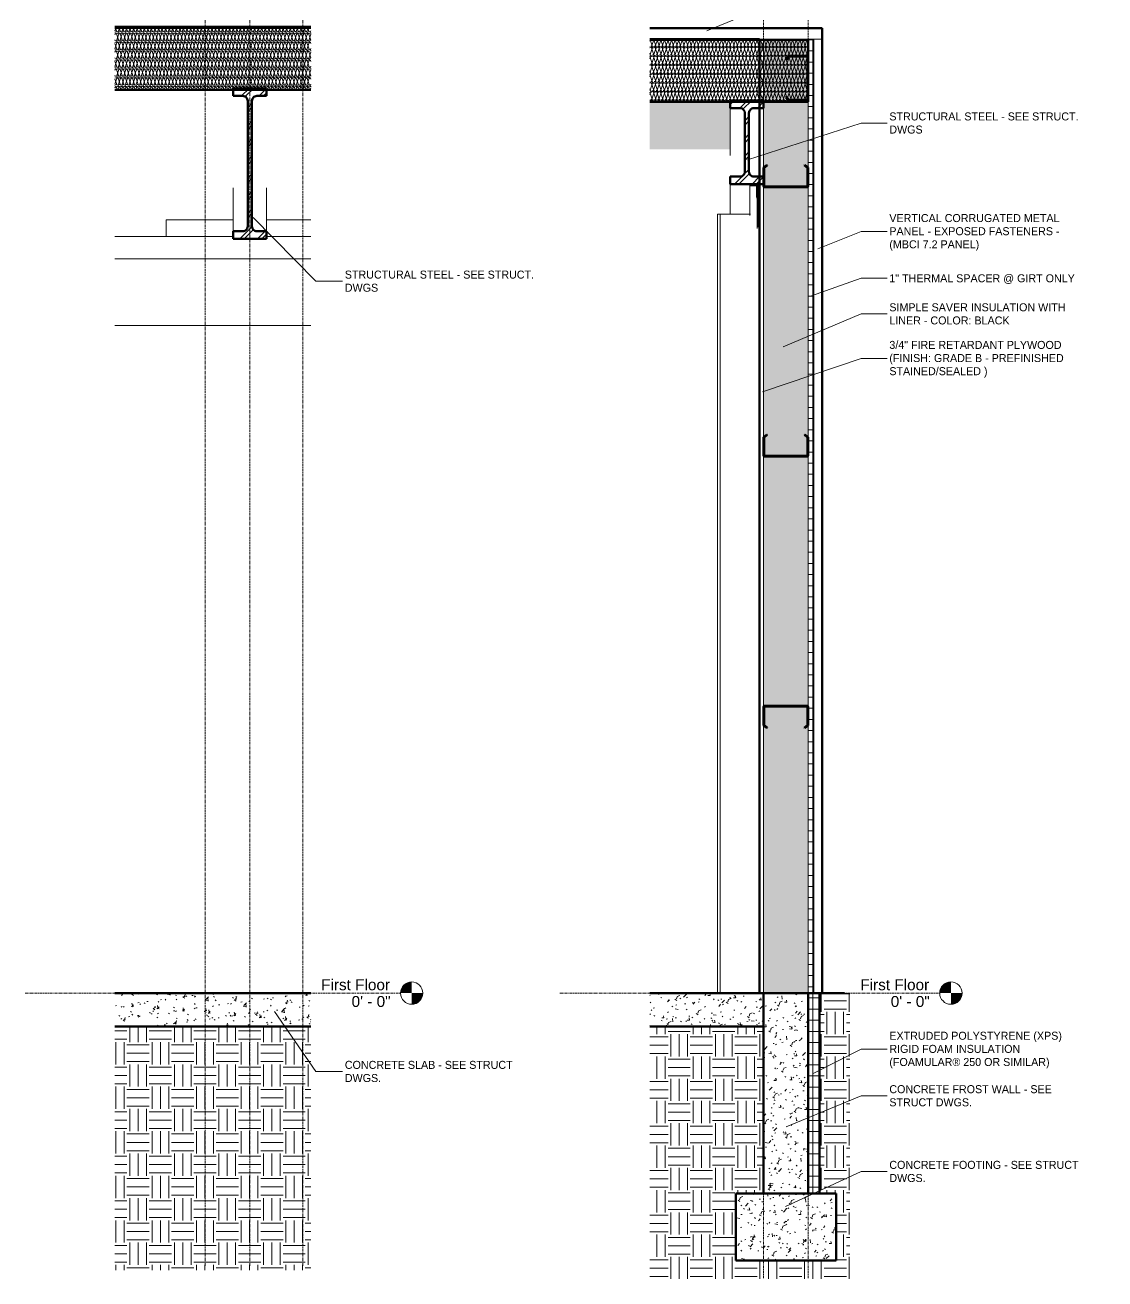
# Model space of a CAD drawing. Header units: inches. Extents: x 22745 to 23276, y -53 to 309.
# Drawn here: x 23082.2 to 23276, y -51.3 to 173.8 of the extents above; entities that cross this region are included whole.
import ezdxf

# ---------------------------------------------------------------- set-up
doc = ezdxf.new("R2010")
doc.units = ezdxf.units.IN
doc.header["$MEASUREMENT"] = 0
doc.linetypes.add('Grid Line 1_2_', pattern=[0.875, 0.5, -0.125, 0.125, -0.125])
for name, color, linetype, lineweight in [('A-ANNO-IDEN', 131, 'Continuous', 9), ('A-CLNG', 13, 'Continuous', 18), ('A-CLNG-PATT', 13, 'Continuous', 18), ('A-FLOR', 192, 'Continuous', 18), ('A-FLOR-LEVL', 51, 'Continuous', 9), ('A-FLOR-PATT', 8, 'Continuous', 70), ('A-ROOF', 132, 'Continuous', 18), ('A-ROOF-PATT', 132, 'Continuous', 18), ('A-WALL', 113, 'Continuous', 18), ('A-WALL-PATT', 111, 'Continuous', 70), ('C-TOPO', 7, 'Continuous', 9), ('L-SITE-WALL', 31, 'Continuous', 18), ('M-HVAC-DUCT', 70, 'Continuous', 9), ('M-HVAC-DUCT-ANNO', 70, 'Continuous', 9), ('S-BEAM', 12, 'Continuous', 9), ('S-COLS', 52, 'Continuous', 9), ('S-FNDN', 32, 'Continuous', 18), ('S-GRID', 1, 'Continuous', 9)]:
    doc.layers.add(name, color=color, linetype=linetype, lineweight=lineweight)
doc.styles.add('Arial', font='arial.ttf', dxfattribs={"height": 1.967066})
doc.styles.add('Century Gothic', font='GOTHIC.TTF', dxfattribs={"height": 1.437112})
pattern_1 = [(50, (-19638.414, 101.134), (4.590705, -0.401868), [0.48, -5.28]), (355, (-19638.414, 101.134), (-0.887837, 4.813698), [0.384, -4.224]), (100.451, (-19638.032, 101.1), (3.70197, 4.412723), [0.408, -4.487]), (46.184, (-19638.414, 102.414), (6.830659, -1.059043), [0.72, -7.92]), (96.636, (-19637.845, 102.325), (5.981664, 6.234015), [0.612, -6.731]), (351.184, (-19638.414, 102.414), (5.98208, 6.233824), [0.576, -6.336]), (21, (-19637.774, 102.094), (3.820292, -2.5771), [0.48, -5.28]), (326, (-19637.774, 102.094), (1.557207, 4.640587), [0.384, -4.224]), (71.451, (-19637.456, 101.879), (5.377147, 2.064703), [0.408, -4.487]), (37.5, (-19638.414, 101.134), (0.0779722, 2.1307863), [0.211, -3.962, 0.211, -4.077, -4.24]), (37.5, (-19638.414, 101.134), (0.0779722, 2.1307863), [-8.461, 0.211, -4.029]), (7.5, (-19638.414, 101.134), (1.683907, 2.5243905), [0.211, -2.234, 0.211, -3.866, -1.616]), (7.5, (-19638.414, 101.134), (1.683907, 2.5243905), [-6.522, 0.211, -1.405]), (327.5, (-19639.841, 101.134), (3.4165268, -0.1442966), [0.211, -1.389, 0.211, -4.781, -6.624]), (327.5, (-19639.841, 101.134), (3.4165268, -0.1442966), [-6.592, 0.211, -6.413]), (317.5, (-19640.481, 101.134), (3.732463, 0.640715), [0.211, -1.869, 0.211, -3.104, -4.704]), (317.5, (-19640.481, 101.134), (3.732463, 0.640715), [-5.395, 0.211, -4.493])]
pattern_2 = [(0, (-19638.414, 101.134), (0, 2), []), (90, (-19638.414, 101.134), (-2, 1e-16), [])]
pattern_3 = [(161.57, (-19638.334, 101.214), (-0.6397287956, 0.0002609723), [0, -4.554, 0.506, 0]), (18.43, (-19638.494, 101.214), (-0.6397287956, -0.0002609723), [0, -4.554, 0.506, 0]), (108.43, (-19638.334, 101.214), (0.3202005462, -1.599823931), [1.518, -3.542]), (71.57, (-19638.494, 101.214), (0.3202005462, 1.599823931), [1.518, -3.542])]
pattern_4 = [(45, (-19638.414, 101.134), (-1.583919, 1.583919), []), (45, (-19638.414, 103.534), (-1.583919, 1.583919), [])]

# ---------------------------------------------------------------- blocks, each defined once
blk = doc.blocks.new('Struct_Xcel_Sports Complex_rvt-4-Wall Section - One Story - Parapet - Exposed Structure')
at = {"layer": 'A-FLOR-PATT', "lineweight": 9}
h = blk.add_hatch(dxfattribs=at)
h.set_pattern_fill('FP_23', style=0, pattern_type=2)
h.set_pattern_definition([(50, (21572.501, 107.706), (4.590705, -0.401868), [0.48, -5.28]), (355, (21572.501, 107.706), (-0.887837, 4.813698), [0.384, -4.224]), (100.451, (21572.884, 107.673), (3.70197, 4.412723), [0.408, -4.487]), (46.184, (21572.501, 108.986), (6.83066, -1.059043), [0.72, -7.92]), (96.636, (21573.07, 108.898), (5.981664, 6.234015), [0.612, -6.731]), (351.184, (21572.501, 108.986), (5.98208, 6.233824), [0.576, -6.336]), (21, (21573.141, 108.666), (3.820292, -2.5771), [0.48, -5.28]), (326, (21573.141, 108.666), (1.557207, 4.640587), [0.384, -4.224]), (71.451, (21573.46, 108.452), (5.377147, 2.064703), [0.408, -4.487]), (37.5, (21572.501, 107.706), (0.077972, 2.1307863), [0.211, -3.962, 0.211, -4.077, -4.24]), (37.5, (21572.501, 107.706), (0.077972, 2.1307863), [-8.461, 0.211, -4.029]), (7.5, (21572.501, 107.706), (1.683907, 2.5243905), [0.211, -2.234, 0.211, -3.866, -1.616]), (7.5, (21572.501, 107.706), (1.683907, 2.5243905), [-6.522, 0.211, -1.405]), (327.5, (21571.074, 107.706), (3.416527, -0.1442966), [0.211, -1.389, 0.211, -4.781, -6.624]), (327.5, (21571.074, 107.706), (3.416527, -0.1442966), [-6.592, 0.211, -6.413]), (317.5, (21570.434, 107.706), (3.732463, 0.640715), [0.211, -1.869, 0.211, -3.104, -4.704]), (317.5, (21570.434, 107.706), (3.732463, 0.640715), [-5.395, 0.211, -4.493])])
h.paths.add_polyline_path([(22360.99, -6), (22360.99, 0), (22325.85, 0), (22325.85, -6)], flags=0)
at = {"layer": 'A-FLOR', "color": 250, "lineweight": 70}
for p, q in [((22360.99, 0), (22325.85, 0)), ((22325.85, -6), (22360.99, -6))]:
    blk.add_line(p, q, dxfattribs=at)
blk = doc.blocks.new('W-Wide Flange - 2_-3_ deep-1401636-Wall Section - One Story - Parapet - Exposed Structure')
at = {"layer": 'S-BEAM'}
h = blk.add_hatch(dxfattribs=at)
h.set_pattern_fill('FP_20', color=256, style=0, pattern_type=2)
h.set_pattern_definition([(45, (21572.501, 107.706), (-1.583919, 1.583919), []), (45, (21572.501, 110.106), (-1.583919, 1.583919), [])])
h.paths.add_polyline_path([(22347.05, 135.4), (22353.05, 135.4), (22353.05, 136.76), (22351.32, 136.76), (22351.12, 136.78), (22350.93, 136.85), (22350.76, 136.96), (22350.62, 137.1), (22350.52, 137.27), (22350.45, 137.45), (22350.43, 137.65), (22350.43, 160.17), (22350.45, 160.37), (22350.52, 160.56), (22350.62, 160.73), (22350.76, 160.87), (22350.93, 160.97), (22351.12, 161.04), (22351.32, 161.06), (22353.05, 161.06), (22353.05, 162.42), (22347.05, 162.42), (22347.05, 161.06), (22348.79, 161.06), (22348.99, 161.04), (22349.17, 160.97), (22349.34, 160.87), (22349.48, 160.73), (22349.59, 160.56), (22349.66, 160.37), (22349.68, 160.17), (22349.68, 137.65), (22349.66, 137.45), (22349.59, 137.27), (22349.48, 137.1), (22349.34, 136.96), (22349.17, 136.85), (22348.99, 136.78), (22348.79, 136.76), (22347.05, 136.76)], flags=0)
at = {"layer": 'S-BEAM', "lineweight": 50}
for p, q in [((22353.05, 162.42), (22347.05, 162.42)), ((22347.05, 162.42), (22347.05, 161.06)), ((22353.05, 161.06), (22353.05, 162.42)), ((22347.05, 161.06), (22348.79, 161.06)), ((22349.68, 160.17), (22349.68, 137.65)), ((22350.43, 137.65), (22350.43, 160.17)), ((22351.32, 161.06), (22353.05, 161.06)), ((22348.79, 136.76), (22347.05, 136.76)), ((22347.05, 136.76), (22347.05, 135.4)), ((22347.05, 135.4), (22353.05, 135.4)), ((22353.05, 136.76), (22351.32, 136.76)), ((22353.05, 135.4), (22353.05, 136.76))]:
    blk.add_line(p, q, dxfattribs=at)
at = {"layer": 'S-BEAM'}
for p, q in [((22347.05, 144.59), (22347.05, 136.76)), ((22353.05, 136.76), (22353.05, 144.59))]:
    blk.add_line(p, q, dxfattribs=at)
at = {"layer": 'S-BEAM', "lineweight": 50, "flags": 128}
for points in [[(22348.79, 161.06), (22348.99, 161.04), (22349.17, 160.97), (22349.34, 160.87), (22349.48, 160.73), (22349.59, 160.56), (22349.66, 160.37), (22349.68, 160.17)], [(22350.43, 160.17), (22350.45, 160.37), (22350.52, 160.56), (22350.62, 160.73), (22350.76, 160.87), (22350.93, 160.97), (22351.12, 161.04), (22351.32, 161.06)], [(22349.68, 137.65), (22349.66, 137.45), (22349.59, 137.27), (22349.48, 137.1), (22349.34, 136.96), (22349.17, 136.85), (22348.99, 136.78), (22348.79, 136.76)], [(22351.32, 136.76), (22351.12, 136.78), (22350.93, 136.85), (22350.76, 136.96), (22350.62, 137.1), (22350.52, 137.27), (22350.45, 137.45), (22350.43, 137.65)]]:
    blk.add_lwpolyline(points, dxfattribs=at)
blk = doc.blocks.new('Rectangular Elbow - Radius - 1 W-1459285-Wall Section - One Story - Parapet - Exposed Structure')
at = {"layer": 'M-HVAC-DUCT'}
for p, q in [((22335.05, 138.82), (22335.05, 135.82)), ((22335.05, 135.82), (22335.05, 138.82)), ((22347.03, 138.82), (22335.05, 138.82)), ((22360.97, 138.82), (22353.03, 138.82))]:
    blk.add_line(p, q, dxfattribs=at)
blk = doc.blocks.new('Struct_Xcel_Sports Complex_rvt-5-Wall Section - One Story - Metal Panel')
at = {"layer": 'A-FLOR-PATT', "lineweight": 9}
h = blk.add_hatch(dxfattribs=at)
h.set_pattern_fill('FP_28', style=0, pattern_type=2)
h.set_pattern_definition(pattern_1)
h.paths.add_polyline_path([(-20899.55, -6), (-20899.55, 0), (-20919.97, 0), (-20919.97, -6)], flags=0)
at = {"layer": 'A-WALL-PATT', "lineweight": 9}
h = blk.add_hatch(dxfattribs=at)
h.set_pattern_fill('FP_28', style=0, pattern_type=2)
h.set_pattern_definition(pattern_1)
h.paths.add_polyline_path([(-20899.55, -36), (-20891.55, -36), (-20891.55, 0), (-20899.55, 0)], flags=0)
at = {"layer": 'S-FNDN', "lineweight": 9}
h = blk.add_hatch(dxfattribs=at)
h.set_pattern_fill('FP_28', color=256, style=0, pattern_type=2)
h.set_pattern_definition(pattern_1)
h.paths.add_polyline_path([(-20904.55, -48), (-20886.55, -48), (-20886.55, -36), (-20904.55, -36)], flags=0)
at = {"layer": 'A-FLOR', "color": 250, "lineweight": 70}
for p, q in [((-20899.55, 0), (-20919.97, 0)), ((-20899.55, -6), (-20899.55, 0)), ((-20919.97, -6), (-20899.55, -6))]:
    blk.add_line(p, q, dxfattribs=at)
at = {"layer": 'L-SITE-WALL', "color": 250, "lineweight": 70}
for p, q in [((-20899.55, 0), (-20899.55, -36)), ((-20891.55, 0), (-20899.55, 0)), ((-20891.55, -36), (-20891.55, 0)), ((-20899.55, -36), (-20891.55, -36))]:
    blk.add_line(p, q, dxfattribs=at)
at = {"layer": 'S-FNDN', "color": 250, "lineweight": 70}
for p, q in [((-20886.55, -36), (-20904.55, -36)), ((-20904.55, -36), (-20904.55, -48)), ((-20886.55, -48), (-20886.55, -36)), ((-20904.55, -48), (-20886.55, -48))]:
    blk.add_line(p, q, dxfattribs=at)
blk = doc.blocks.new('W-Wide Flange - 1_-5_-1401438-Wall Section - One Story - Metal Panel')
at = {"layer": 'S-BEAM'}
h = blk.add_hatch(dxfattribs=at)
h.set_pattern_fill('FP_27', color=256, style=0, pattern_type=2)
h.set_pattern_definition(pattern_4)
h.paths.add_polyline_path([(-20900.9, 145.22), (-20899.55, 145.22), (-20899.55, 146.58), (-20901.29, 146.58), (-20901.49, 146.6), (-20901.67, 146.67), (-20901.84, 146.77), (-20901.98, 146.91), (-20902.09, 147.08), (-20902.16, 147.27), (-20902.18, 147.47), (-20902.18, 157.98), (-20902.16, 158.18), (-20902.09, 158.36), (-20901.98, 158.53), (-20901.84, 158.67), (-20901.67, 158.78), (-20901.49, 158.85), (-20901.29, 158.87), (-20899.55, 158.87), (-20899.55, 160.23), (-20905.55, 160.23), (-20905.55, 158.87), (-20903.82, 158.87), (-20903.62, 158.85), (-20903.43, 158.78), (-20903.26, 158.67), (-20903.12, 158.53), (-20903.02, 158.36), (-20902.95, 158.18), (-20902.93, 157.98), (-20902.93, 147.47), (-20902.95, 147.27), (-20903.02, 147.08), (-20903.12, 146.91), (-20903.26, 146.77), (-20903.43, 146.67), (-20903.62, 146.6), (-20903.82, 146.58), (-20905.55, 146.58), (-20905.55, 145.22), (-20902.02, 145.22)], flags=0)
at = {"layer": 'S-BEAM', "lineweight": 50}
for p, q in [((-20899.55, 160.23), (-20905.55, 160.23)), ((-20905.55, 160.23), (-20905.55, 159.97)), ((-20905.55, 159.97), (-20905.55, 158.87)), ((-20899.55, 159.97), (-20899.55, 160.23)), ((-20899.55, 158.87), (-20899.55, 159.97)), ((-20905.55, 158.87), (-20903.82, 158.87)), ((-20902.93, 157.98), (-20902.93, 147.47)), ((-20902.18, 147.47), (-20902.18, 157.98)), ((-20901.29, 158.87), (-20899.55, 158.87)), ((-20903.82, 146.58), (-20905.55, 146.58)), ((-20905.55, 146.58), (-20905.55, 145.22)), ((-20899.55, 146.58), (-20901.29, 146.58)), ((-20899.55, 145.22), (-20899.55, 146.58)), ((-20905.55, 145.22), (-20899.55, 145.22))]:
    blk.add_line(p, q, dxfattribs=at)
at = {"layer": 'S-BEAM'}
for p, q in [((-20905.55, 150.36), (-20905.55, 158.87)), ((-20905.55, 139.83), (-20905.55, 145.22))]:
    blk.add_line(p, q, dxfattribs=at)
at = {"layer": 'S-BEAM', "lineweight": 50, "flags": 128}
for points in [[(-20903.82, 158.87), (-20903.62, 158.85), (-20903.43, 158.78), (-20903.26, 158.67), (-20903.12, 158.53), (-20903.02, 158.36), (-20902.95, 158.18), (-20902.93, 157.98)], [(-20902.18, 157.98), (-20902.16, 158.18), (-20902.09, 158.36), (-20901.98, 158.53), (-20901.84, 158.67), (-20901.67, 158.78), (-20901.49, 158.85), (-20901.29, 158.87)], [(-20902.93, 147.47), (-20902.95, 147.27), (-20903.02, 147.08), (-20903.12, 146.91), (-20903.26, 146.77), (-20903.43, 146.67), (-20903.62, 146.6), (-20903.82, 146.58)], [(-20901.29, 146.58), (-20901.49, 146.6), (-20901.67, 146.67), (-20901.84, 146.77), (-20901.98, 146.91), (-20902.09, 147.08), (-20902.16, 147.27), (-20902.18, 147.47)]]:
    blk.add_lwpolyline(points, dxfattribs=at)
blk = doc.blocks.new('Girt_C - 8_D-1405501-Wall Section - One Story - Metal Panel')
at = {"layer": 'S-BEAM'}
h = blk.add_hatch(dxfattribs=at)
h.set_pattern_fill('FP_27', color=256, style=0, pattern_type=2)
h.set_pattern_definition(pattern_4)
h.paths.add_polyline_path([(-20892.13, 47.57), (-20891.55, 48.05), (-20891.55, 51.37), (-20891.61, 51.5), (-20891.74, 51.55), (-20899.37, 51.55), (-20899.5, 51.5), (-20899.55, 51.37), (-20899.55, 48.05), (-20898.98, 47.57), (-20898.91, 47.66), (-20899.44, 48.11), (-20899.44, 51.37), (-20899.42, 51.42), (-20899.37, 51.45), (-20891.74, 51.45), (-20891.69, 51.42), (-20891.66, 51.37), (-20891.66, 48.11), (-20892.2, 47.66)], flags=0)
at = {"layer": 'S-BEAM', "lineweight": 50}
for p, q in [((-20899.55, 51.37), (-20899.55, 48.05)), ((-20899.44, 48.11), (-20899.44, 51.37)), ((-20891.74, 51.55), (-20899.37, 51.55)), ((-20899.37, 51.45), (-20891.74, 51.45)), ((-20891.66, 51.37), (-20891.66, 48.11)), ((-20891.55, 48.05), (-20891.55, 51.37)), ((-20899.55, 48.05), (-20898.98, 47.57)), ((-20898.91, 47.66), (-20899.44, 48.11)), ((-20898.98, 47.57), (-20898.91, 47.66)), ((-20891.66, 48.11), (-20892.2, 47.66)), ((-20892.2, 47.66), (-20892.13, 47.57)), ((-20892.13, 47.57), (-20891.55, 48.05))]:
    blk.add_line(p, q, dxfattribs=at)
for centre, radius, start, end in [((-20899.37, 51.37), 0.188, 90, 180), ((-20899.37, 51.37), 0.0782, 90, 177.8773), ((-20891.74, 51.37), 0.187, 360, 90), ((-20891.74, 51.37), 0.0782, 3.0424, 90)]:
    blk.add_arc(centre, radius, start, end, dxfattribs=at)
blk = doc.blocks.new('Girt_C - 8_D-1405502-Wall Section - One Story - Metal Panel')
at = {"layer": 'S-BEAM'}
h = blk.add_hatch(dxfattribs=at)
h.set_pattern_fill('FP_27', color=256, style=0, pattern_type=2)
h.set_pattern_definition(pattern_4)
h.paths.add_polyline_path([(-20891.74, 96.32), (-20891.61, 96.38), (-20891.55, 96.51), (-20891.55, 99.82), (-20892.13, 100.3), (-20892.2, 100.22), (-20891.66, 99.77), (-20891.66, 96.5), (-20891.69, 96.45), (-20891.74, 96.43), (-20899.37, 96.43), (-20899.42, 96.45), (-20899.44, 96.5), (-20899.44, 99.77), (-20898.91, 100.22), (-20898.98, 100.3), (-20899.55, 99.82), (-20899.55, 96.51), (-20899.5, 96.38), (-20899.37, 96.32)], flags=0)
at = {"layer": 'S-BEAM', "lineweight": 50}
for p, q in [((-20898.98, 100.3), (-20899.55, 99.82)), ((-20899.55, 99.82), (-20899.55, 96.51)), ((-20899.44, 99.77), (-20898.91, 100.22)), ((-20899.44, 96.5), (-20899.44, 99.77)), ((-20898.91, 100.22), (-20898.98, 100.3)), ((-20892.13, 100.3), (-20892.2, 100.22)), ((-20892.2, 100.22), (-20891.66, 99.77)), ((-20891.55, 99.82), (-20892.13, 100.3)), ((-20891.66, 99.77), (-20891.66, 96.5)), ((-20891.55, 96.51), (-20891.55, 99.82)), ((-20891.74, 96.43), (-20899.37, 96.43)), ((-20899.37, 96.32), (-20891.74, 96.32))]:
    blk.add_line(p, q, dxfattribs=at)
for centre, radius, start, end in [((-20899.37, 96.51), 0.187, 180, 270), ((-20899.37, 96.51), 0.0782, 183.0424, 270), ((-20891.74, 96.51), 0.188, 270, 0), ((-20891.74, 96.51), 0.0782, 270, 357.8773)]:
    blk.add_arc(centre, radius, start, end, dxfattribs=at)
blk = doc.blocks.new('Girt_C - 8_D-1405514-Wall Section - One Story - Metal Panel')
at = {"layer": 'S-BEAM'}
h = blk.add_hatch(dxfattribs=at)
h.set_pattern_fill('FP_27', color=256, style=0, pattern_type=2)
h.set_pattern_definition(pattern_4)
h.paths.add_polyline_path([(-20895.05, 160.23), (-20891.74, 160.23), (-20891.67, 160.24), (-20891.61, 160.28), (-20891.57, 160.34), (-20891.55, 160.42), (-20891.55, 168.05), (-20891.57, 168.12), (-20891.61, 168.18), (-20891.67, 168.22), (-20891.74, 168.24), (-20895.05, 168.24), (-20895.53, 167.66), (-20895.45, 167.59), (-20895, 168.13), (-20891.74, 168.13), (-20891.7, 168.11), (-20891.67, 168.09), (-20891.66, 168.05), (-20891.66, 160.42), (-20891.67, 160.38), (-20891.7, 160.35), (-20891.74, 160.34), (-20895, 160.34), (-20895.45, 160.88), (-20895.54, 160.8)], flags=0)
at = {"layer": 'S-BEAM', "lineweight": 50}
for p, q in [((-20895.05, 168.24), (-20895.53, 167.66)), ((-20895.53, 167.66), (-20895.45, 167.59)), ((-20895.45, 167.59), (-20895, 168.13)), ((-20891.74, 168.24), (-20895.05, 168.24)), ((-20895, 168.13), (-20891.74, 168.13)), ((-20891.66, 168.05), (-20891.66, 160.42)), ((-20891.55, 160.42), (-20891.55, 168.05)), ((-20895.45, 160.88), (-20895.54, 160.8)), ((-20895.54, 160.8), (-20895.05, 160.23)), ((-20895, 160.34), (-20895.45, 160.88)), ((-20895.05, 160.23), (-20891.74, 160.23)), ((-20891.74, 160.34), (-20895, 160.34)), ((-20891.74, 160.23), (-20891.67, 160.24)), ((-20891.67, 160.24), (-20891.61, 160.28))]:
    blk.add_line(p, q, dxfattribs=at)
at = {"layer": 'S-BEAM'}
blk.add_line((-20891.55, 159.98), (-20891.55, 160.42), dxfattribs=at)
at = {"layer": 'S-BEAM', "lineweight": 50, "flags": 128}
for points in [[(-20891.55, 168.05), (-20891.57, 168.12), (-20891.61, 168.18), (-20891.67, 168.22), (-20891.74, 168.24)], [(-20891.74, 168.13), (-20891.7, 168.11), (-20891.67, 168.09), (-20891.66, 168.05)], [(-20891.66, 160.42), (-20891.67, 160.38), (-20891.7, 160.35), (-20891.74, 160.34)], [(-20891.61, 160.28), (-20891.57, 160.34), (-20891.55, 160.42)]]:
    blk.add_lwpolyline(points, dxfattribs=at)
blk = doc.blocks.new('Girt_C - 8_D-1405515-Wall Section - One Story - Metal Panel')
at = {"layer": 'S-BEAM'}
h = blk.add_hatch(dxfattribs=at)
h.set_pattern_fill('FP_27', color=256, style=0, pattern_type=2)
h.set_pattern_definition(pattern_4)
h.paths.add_polyline_path([(-20891.74, 144.69), (-20891.61, 144.74), (-20891.55, 144.88), (-20891.55, 148.19), (-20892.13, 148.67), (-20892.2, 148.59), (-20891.66, 148.14), (-20891.66, 144.87), (-20891.69, 144.82), (-20891.74, 144.8), (-20899.37, 144.8), (-20899.42, 144.82), (-20899.44, 144.87), (-20899.44, 148.14), (-20898.91, 148.59), (-20898.98, 148.67), (-20899.55, 148.19), (-20899.55, 144.88), (-20899.5, 144.74), (-20899.37, 144.69), (-20893.04, 144.69)], flags=0)
at = {"layer": 'S-BEAM', "lineweight": 50}
for p, q in [((-20898.98, 148.67), (-20899.55, 148.19)), ((-20899.44, 148.14), (-20898.91, 148.59)), ((-20898.91, 148.59), (-20898.98, 148.67)), ((-20892.13, 148.67), (-20892.2, 148.59)), ((-20892.2, 148.59), (-20891.66, 148.14)), ((-20891.55, 148.19), (-20892.13, 148.67)), ((-20899.55, 148.19), (-20899.55, 144.88)), ((-20899.44, 144.87), (-20899.44, 148.14)), ((-20891.66, 148.14), (-20891.66, 144.87)), ((-20891.55, 144.88), (-20891.55, 148.19)), ((-20891.74, 144.8), (-20899.37, 144.8)), ((-20899.37, 144.69), (-20891.74, 144.69))]:
    blk.add_line(p, q, dxfattribs=at)
for centre, radius, start, end in [((-20899.37, 144.88), 0.188, 180, 270), ((-20899.37, 144.88), 0.0782, 183.0424, 270), ((-20891.74, 144.88), 0.188, 270, 0), ((-20891.74, 144.88), 0.0782, 270, 357.8773)]:
    blk.add_arc(centre, radius, start, end, dxfattribs=at)
blk = doc.blocks.new('L-Angle - L2-1_2X1-1_2X3_16-1401440-Wall Section - One Story - Metal Panel')
at = {"layer": 'S-BEAM'}
h = blk.add_hatch(dxfattribs=at)
h.set_pattern_fill('FP_27', color=256, style=0, pattern_type=2)
h.set_pattern_definition(pattern_4)
h.paths.add_polyline_path([(-20900.52, 142.71), (-20900.52, 145.22), (-20902.02, 145.22), (-20902.01, 145.17), (-20902, 145.13), (-20901.98, 145.1), (-20901.95, 145.07), (-20901.91, 145.05), (-20901.87, 145.03), (-20901.83, 145.03), (-20900.85, 145.02), (-20900.81, 145.01), (-20900.77, 144.99), (-20900.75, 144.96), (-20900.72, 144.92), (-20900.71, 144.88), (-20900.7, 144.84), (-20900.7, 142.86), (-20900.69, 142.82), (-20900.66, 142.78), (-20900.63, 142.75), (-20900.6, 142.73), (-20900.56, 142.72)], flags=0)
for p, q in [((-20902.02, 145.22), (-20902.02, 139.57)), ((-20902.02, 139.83), (-20902.02, 145.22)), ((-20900.7, 142.9), (-20900.7, 137.25)), ((-20900.52, 137.5), (-20900.52, 142.71))]:
    blk.add_line(p, q, dxfattribs=at)
at = {"layer": 'S-BEAM', "lineweight": 50}
for p, q in [((-20900.52, 145.22), (-20902.02, 145.22)), ((-20902.02, 145.22), (-20902.01, 145.17)), ((-20902.01, 145.17), (-20902, 145.13)), ((-20902, 145.13), (-20901.98, 145.1)), ((-20901.98, 145.1), (-20901.95, 145.07)), ((-20901.95, 145.07), (-20901.91, 145.05)), ((-20901.91, 145.05), (-20901.87, 145.03)), ((-20901.87, 145.03), (-20901.83, 145.03)), ((-20901.83, 145.03), (-20900.89, 145.03)), ((-20900.7, 144.84), (-20900.7, 142.9)), ((-20900.52, 142.71), (-20900.52, 145.22)), ((-20900.69, 142.82), (-20900.66, 142.78))]:
    blk.add_line(p, q, dxfattribs=at)
at = {"layer": 'S-BEAM', "lineweight": 50, "flags": 128}
for points in [[(-20900.89, 145.03), (-20900.85, 145.02), (-20900.81, 145.01), (-20900.77, 144.99), (-20900.75, 144.96), (-20900.72, 144.92), (-20900.71, 144.88), (-20900.7, 144.84)], [(-20900.7, 142.9), (-20900.7, 142.86), (-20900.69, 142.82)], [(-20900.66, 142.78), (-20900.63, 142.75), (-20900.6, 142.73)], [(-20900.6, 142.73), (-20900.56, 142.72), (-20900.52, 142.71)]]:
    blk.add_lwpolyline(points, dxfattribs=at)
blk = doc.blocks.new('Level - Level Head - Circle-15001-Wall Section - One Story - Parapet - Exposed Structure')
at = {"layer": 'A-FLOR-LEVL'}
h = blk.add_hatch(color=256, dxfattribs=at)
edge = h.paths.add_edge_path(flags=0)
edge.add_line((22379.1, 0), (22377.1, 0))
edge.add_arc((22379.1, 0), 2, 90, 180, ccw=False)
edge.add_line((22379.1, 2), (22379.1, 0))
h = blk.add_hatch(color=256, dxfattribs=at)
edge = h.paths.add_edge_path(flags=0)
edge.add_line((22379.1, -2), (22379.1, 0))
edge.add_line((22379.1, 0), (22381.1, 0))
edge.add_arc((22379.1, 0), 2, 270, 360, ccw=False)
blk.add_circle((22379.1, 0), 2, dxfattribs=at)
blk = doc.blocks.new('Level - Level Head - Circle-15001-Wall Section - One Story - Metal Panel')
at = {"layer": 'A-FLOR-LEVL'}
h = blk.add_hatch(color=256, dxfattribs=at)
edge = h.paths.add_edge_path(flags=0)
edge.add_line((-20865.95, 0), (-20867.95, 0))
edge.add_arc((-20865.95, 0), 2, 90, 180, ccw=False)
edge.add_line((-20865.95, 2), (-20865.95, 0))
h = blk.add_hatch(color=256, dxfattribs=at)
edge = h.paths.add_edge_path(flags=0)
edge.add_line((-20865.95, -2), (-20865.95, 0))
edge.add_line((-20865.95, 0), (-20863.95, 0))
edge.add_arc((-20865.95, 0), 2, 270, 360, ccw=False)
blk.add_circle((-20865.95, 0), 2, dxfattribs=at)

msp = doc.modelspace()

# ---------------------------------------------------------------- hatches: boundary and pattern name
at = {"layer": 'A-CLNG-PATT', "lineweight": 5}
for points in [[(23120.31206, 173.30317), (23133.49006, 173.30317), (23133.49006, 173.43338), (23098.34872, 173.43338), (23098.34872, 173.30317), (23115.91939, 173.30317)], [(23203.29942, 151.46635), (23208.74322, 151.46635), (23208.74322, 159.9735), (23194.32342, 159.9735), (23194.32342, 151.46635)]]:
    msp.add_hatch(color=256, dxfattribs=at).paths.add_polyline_path(points, flags=0)
at = {"layer": 'A-CLNG-PATT', "lineweight": 9}
h = msp.add_hatch(dxfattribs=at)
h.set_pattern_fill('FP_22', color=256, style=0, pattern_type=2)
h.set_pattern_definition([(161.57, (21572.581, 107.786), (-0.639728796, 0.000260972), [0, -4.554, 0.506, 0]), (18.43, (21572.421, 107.786), (-0.639728796, -0.000260972), [0, -4.554, 0.506, 0]), (108.43, (21572.581, 107.786), (0.320200546, -1.59982393), [1.518, -3.542]), (71.57, (21572.421, 107.786), (0.320200546, 1.59982393), [1.518, -3.542])])
h.paths.add_polyline_path([(23115.91939, 162.16852), (23133.49006, 162.16852), (23133.49006, 173.30317), (23098.34872, 173.30317), (23098.34872, 162.16852)], flags=0)
h = msp.add_hatch(dxfattribs=at)
h.set_pattern_fill('FP_26', color=256, style=0, pattern_type=2)
h.set_pattern_definition(pattern_3)
h.paths.add_polyline_path([(23194.32342, 159.97351), (23222.74322, 159.97351), (23222.74322, 171.10816), (23194.32342, 171.10816)], flags=0)
at = {"layer": 'A-ROOF-PATT', "lineweight": 9}
h = msp.add_hatch(dxfattribs=at)
h.set_pattern_fill('FP_12', color=256, style=0, pattern_type=2)
h.set_pattern_definition([(90, (-174.388, -762.154), (-16.082, 1e-15), [])])
h.paths.add_polyline_path([(23225.24322, 162.7312), (23225.2433, 162.7312), (23225.24322, 162.73125)], flags=0)
h.paths.add_polyline_path([(23203.29942, 171.10816), (23213.99322, 171.10816), (23213.99322, 171.23837), (23194.32342, 171.23837), (23194.32342, 171.10816), (23202.60718, 171.10816)], flags=0)
at = {"layer": 'A-WALL-PATT', "lineweight": 9}
h = msp.add_hatch(dxfattribs=at)
h.set_pattern_fill('FP_26', color=256, style=0, pattern_type=2)
h.set_pattern_definition(pattern_3)
h.paths.add_polyline_path([(23222.74322, 0), (23222.74322, 171.23837), (23214.74322, 171.23837), (23214.74322, 0)], flags=0)
h = msp.add_hatch(dxfattribs=at)
h.set_pattern_fill('FP_25', color=256, style=0, pattern_type=2)
h.set_pattern_definition(pattern_2)
h.paths.add_polyline_path([(23223.74322, 0), (23223.74322, 171.23837), (23222.74322, 171.23837), (23222.74322, 0)], flags=0)
h = msp.add_hatch(dxfattribs=at)
h.set_pattern_fill('FP_25', color=256, style=0, pattern_type=2)
h.set_pattern_definition(pattern_2)
h.paths.add_polyline_path([(23222.74322, -36), (23224.74322, -36), (23224.74322, 0), (23222.74322, 0)], flags=0)
at = {"layer": 'C-TOPO'}
h = msp.add_hatch(dxfattribs=at)
h.set_pattern_fill('FP_24', color=256, style=0, pattern_type=2)
h.set_pattern_definition([(0, (-19638.414, 101.134), (4, 4), [4, -4]), (0, (-19638.414, 102.634), (4, 4), [4, -4]), (0, (-19638.414, 104.134), (4, 4), [4, -4]), (90, (-19637.914, 104.634), (-4, 4), [4, -4]), (90, (-19636.414, 104.634), (-4, 4), [4, -4]), (90, (-19634.914, 104.634), (-4, 4), [4, -4])])
h.paths.add_polyline_path([(23194.32342, -51.30752), (23230.22742, -51.30752), (23230.22742, 0), (23224.74322, 0), (23224.74322, -36), (23227.74322, -36), (23227.74322, -48), (23209.74322, -48), (23209.74322, -36), (23214.74322, -36), (23214.74322, -6), (23194.32342, -6), (23194.32342, -49.80569)], flags=0)
h = msp.add_hatch(dxfattribs=at)
h.set_pattern_fill('FP_21', color=256, style=0, pattern_type=2)
h.set_pattern_definition([(0, (21572.501, 107.706), (4, 4), [4, -4]), (0, (21572.501, 109.206), (4, 4), [4, -4]), (0, (21572.501, 110.706), (4, 4), [4, -4]), (90, (21573.001, 111.206), (-4, 4), [4, -4]), (90, (21574.501, 111.206), (-4, 4), [4, -4]), (90, (21576.001, 111.206), (-4, 4), [4, -4])])
h.paths.add_polyline_path([(23098.34872, -49.73818), (23133.49006, -49.73818), (23133.49006, -6), (23098.34872, -6)], flags=0)

# ---------------------------------------------------------------- linework, layer by layer
at = {"layer": 'A-ANNO-IDEN', "color": 153}
for p, q in [((23204.57057, 172.74639), (23232.23455, 184.16392)), ((23211.84821, 149.56093), (23232.23455, 156.18596)), ((23232.23455, 156.18596), (23237.30107, 156.18596)), ((23123.17696, 139.24136), (23134.39105, 127.78994)), ((23224.47716, 133.61947), (23232.23455, 136.72495)), ((23232.23455, 136.72495), (23237.30107, 136.72495)), ((23223.13145, 125.13116), (23232.23455, 128.34015)), ((23232.23455, 128.34015), (23237.30107, 128.34015)), ((23134.39105, 127.78994), (23139.59624, 127.78994)), ((23218.2662, 116.02175), (23232.23455, 121.92216)), ((23232.23455, 121.92216), (23237.30107, 121.92216)), ((23214.53962, 107.9475), (23232.23455, 113.95143)), ((23232.23455, 113.95143), (23237.30107, 113.95143)), ((23126.99834, -3.30219), (23134.39105, -14.07693)), ((23223.61108, -14.40907), (23232.23455, -10.06158)), ((23232.23455, -10.06158), (23237.30107, -10.06158)), ((23134.39105, -14.07693), (23139.59624, -14.07693)), ((23218.79907, -23.99452), (23232.23455, -18.43928)), ((23232.23455, -18.43928), (23237.30107, -18.43928)), ((23218.68109, -38.32434), (23232.23455, -32.02694)), ((23232.23455, -32.02694), (23237.30107, -32.02694))]:
    msp.add_line(p, q, dxfattribs=at)
at = {"layer": 'A-CLNG', "lineweight": 70}
for p, q in [((23133.49006, 173.30317), (23098.34872, 173.30317)), ((23222.74322, 171.10816), (23194.32342, 171.10816)), ((23222.74322, 159.97351), (23222.74322, 171.10816)), ((23098.34872, 162.16852), (23133.49006, 162.16852)), ((23194.32342, 159.97351), (23222.74322, 159.97351))]:
    msp.add_line(p, q, dxfattribs=at)
at = {"layer": 'A-ROOF', "lineweight": 70}
for p, q in [((23098.34872, 173.43338), (23133.49006, 173.43338)), ((23225.24322, 173.2401), (23194.32342, 173.2401)), ((23194.32342, 171.23837), (23213.99322, 171.23837)), ((23225.24322, 171.23837), (23225.24322, 173.2401))]:
    msp.add_line(p, q, dxfattribs=at)
at = {"layer": 'A-WALL', "lineweight": 70}
for p, q in [((23213.99322, 171.23837), (23213.99322, 159.9735)), ((23225.24322, 0), (23225.24322, 171.23837)), ((23213.99322, 159.97349), (23213.99322, 0)), ((23213.99322, 0), (23225.24322, 0))]:
    msp.add_line(p, q, dxfattribs=at)
at = {"layer": 'A-WALL'}
for p, q in [((23225.24322, 171.23837), (23213.99322, 171.23837)), ((23214.74322, 159.9735), (23214.74322, 171.23837)), ((23222.74322, 159.9735), (23222.74322, 171.23837)), ((23223.74322, 0), (23223.74322, 171.23837)), ((23214.74322, 0), (23214.74322, 159.97349)), ((23222.74322, 0), (23222.74322, 159.97349))]:
    msp.add_line(p, q, dxfattribs=at)
at = {"layer": 'C-TOPO', "lineweight": 90}
msp.add_line((23225.24322, 0), (23230.22742, 0), dxfattribs=at)
at = {"layer": 'C-TOPO'}
msp.add_line((23230.22742, 0), (23225.24322, 0), dxfattribs=at)
at = {"layer": 'L-SITE-WALL', "lineweight": 70}
for p, q in [((23222.74322, 0), (23222.74322, -36)), ((23224.74322, 0), (23222.74322, 0)), ((23224.74322, -36), (23224.74322, 0)), ((23222.74322, -36), (23224.74322, -36))]:
    msp.add_line(p, q, dxfattribs=at)
at = {"layer": 'M-HVAC-DUCT'}
for p, q in [((23098.34872, 135.82032), (23119.5526, 135.82032)), ((23125.5526, 135.82032), (23133.49006, 135.82032)), ((23133.49006, 131.82032), (23098.34872, 131.82032)), ((23098.34872, 119.82032), (23133.49006, 119.82032))]:
    msp.add_line(p, q, dxfattribs=at)
at = {"layer": 'M-HVAC-DUCT-ANNO'}
msp.add_line((23107.5526, 138.82032), (23107.5526, 135.82032), dxfattribs=at)
at = {"layer": 'S-COLS'}
for p, q in [((23206.49322, 139.829), (23206.49322, 0)), ((23206.92681, 139.829), (23206.49322, 139.829)), ((23206.92681, 139.829), (23206.92681, 0)), ((23207.61822, 139.829), (23206.92681, 139.829)), ((23212.39498, 139.829), (23207.61822, 139.829)), ((23213.99956, 139.829), (23213.78515, 139.829))]:
    msp.add_line(p, q, dxfattribs=at)
at = {"layer": 'S-GRID', "linetype": 'Grid Line 1_2_'}
for p, q in [((23114.5526, -48.95113), (23114.5526, 301.37399)), ((23122.5526, -48.95113), (23122.5526, 301.37399)), ((23214.74322, -51.18944), (23214.74322, 219.06819)), ((23222.74322, -51.18944), (23222.74322, 219.06819))]:
    msp.add_line(p, q, dxfattribs=at)

# ---------------------------------------------------------------- block references
at = {"color": 50, "lineweight": 5}
msp.add_blockref('Struct_Xcel_Sports Complex_rvt-5-Wall Section - One Story - Metal Panel', (44114.29603, 0), dxfattribs=at)
at = {"layer": 'A-FLOR-LEVL'}
for name, p in [('Level - Level Head - Circle-15001-Wall Section - One Story - Parapet - Exposed Structure', (772.49979, 0)), ('Level - Level Head - Circle-15001-Wall Section - One Story - Metal Panel', (44114.29603, 0))]:
    msp.add_blockref(name, p, dxfattribs=at)
at = {"layer": 'M-HVAC-DUCT'}
msp.add_blockref('Rectangular Elbow - Radius - 1 W-1459285-Wall Section - One Story - Parapet - Exposed Structure', (772.49979, 0), dxfattribs=at)
at = {"layer": 'S-BEAM'}
for name, p in [('Girt_C - 8_D-1405514-Wall Section - One Story - Metal Panel', (44114.29603, 0)), ('W-Wide Flange - 2_-3_ deep-1401636-Wall Section - One Story - Parapet - Exposed Structure', (772.49979, 0)), ('W-Wide Flange - 1_-5_-1401438-Wall Section - One Story - Metal Panel', (44114.29603, 0)), ('Girt_C - 8_D-1405515-Wall Section - One Story - Metal Panel', (44114.29603, 0)), ('L-Angle - L2-1_2X1-1_2X3_16-1401440-Wall Section - One Story - Metal Panel', (44114.29603, 0)), ('Girt_C - 8_D-1405502-Wall Section - One Story - Metal Panel', (44114.29603, 0)), ('Girt_C - 8_D-1405501-Wall Section - One Story - Metal Panel', (44114.29603, 0))]:
    msp.add_blockref(name, p, dxfattribs=at)

# ---------------------------------------------------------------- texts
at = {"layer": 'A-FLOR-LEVL', "insert": (23147.70876, 2.48644), "char_height": 1.9670659, "width": 14.688, "attachment_point": 3, "line_spacing_factor": 0.938532, "style": 'Arial', "bg_fill": 3, "box_fill_scale": 1.25, "bg_fill_color": 0, "bg_fill_transparency": 0}
msp.add_mtext('First Floor', dxfattribs=at)

# ---------------------------------------------------------------- next in the draw order: linework, layer by layer
at = {"layer": 'S-GRID', "linetype": 'Grid Line 1_2_'}
msp.add_line((23132.0526, -48.95113), (23132.0526, 301.37399), dxfattribs=at)
msp.add_line((23132.0526, -48.95113), (23132.0526, 301.37399), dxfattribs=at)

# ---------------------------------------------------------------- next in the draw order: block references
at = {"color": 50, "lineweight": 5}
msp.add_blockref('Struct_Xcel_Sports Complex_rvt-4-Wall Section - One Story - Parapet - Exposed Structure', (772.49979, 0), dxfattribs=at)

# ---------------------------------------------------------------- next in the draw order: texts
at = {"layer": 'A-ANNO-IDEN', "char_height": 1.4371118, "attachment_point": 1, "line_spacing_factor": 0.984117, "style": 'Century Gothic', "bg_fill": 3, "box_fill_scale": 1.25, "bg_fill_color": 0, "bg_fill_transparency": 0}
for s, insert, width in [('STRUCTURAL STEEL - SEE STRUCT.\\PDWGS', (23237.30107, 158.09926), 35.406), ('VERTICAL CORRUGATED METAL\\PPANEL - EXPOSED FASTENERS -\\P(MBCI 7.2 PANEL)', (23237.30107, 139.85254), 35.478), ('STRUCTURAL STEEL - SEE STRUCT.\\PDWGS', (23139.59624, 129.70324), 35.406), ('1" THERMAL SPACER @ GIRT ONLY', (23237.30107, 129.03917), 37.98), ('SIMPLE SAVER INSULATION WITH\\PLINER - COLOR: BLACK', (23237.30107, 123.83546), 35.55), ('3/4" FIRE RETARDANT PLYWOOD\\P(FINISH: GRADE B - PREFINISHED\\PSTAINED/SEALED )', (23237.30107, 117.07902), 35.856), ('EXTRUDED POLYSTYRENE (XPS)\\PRIGID FOAM INSULATION\\P(FOAMULAR® 250 OR SIMILAR)', (23237.30107, -6.93399), 34.614), ('CONCRETE SLAB - SEE STRUCT\\PDWGS.', (23139.59624, -12.16363), 33.084), ('CONCRETE FROST WALL - SEE\\PSTRUCT DWGS.', (23237.30107, -16.52598), 32.652), ('CONCRETE FOOTING - SEE STRUCT\\PDWGS.', (23237.30107, -30.11364), 38.322)]:
    msp.add_mtext(s, dxfattribs=dict(at, insert=insert, width=width))
at = {"layer": 'A-FLOR-LEVL', "attachment_point": 3, "line_spacing_factor": 0.938532, "style": 'Arial', "bg_fill": 3, "box_fill_scale": 1.25, "bg_fill_color": 0, "bg_fill_transparency": 0}
for s, insert, char_height, width in [('First Floor', (23244.45333, 2.48644), 1.9670659, 14.688), ('0\' - 0"', (23147.80675, -0.51877), 1.967066, 8.328)]:
    msp.add_mtext(s, dxfattribs=dict(at, insert=insert, char_height=char_height, width=width))

# ---------------------------------------------------------------- next in the draw order: linework, layer by layer
at = {"layer": 'A-FLOR-LEVL', "linetype": 'Grid Line 1_2_'}
msp.add_line((23082.22438, 0), (23149.60046, 0), dxfattribs=at)

# ---------------------------------------------------------------- next in the draw order: texts
at = {"layer": 'A-FLOR-LEVL', "insert": (23244.55132, -0.51877), "char_height": 1.967066, "width": 8.328, "attachment_point": 3, "line_spacing_factor": 0.938532, "style": 'Arial', "bg_fill": 3, "box_fill_scale": 1.25, "bg_fill_color": 0, "bg_fill_transparency": 0}
msp.add_mtext('0\' - 0"', dxfattribs=at)

# ---------------------------------------------------------------- next in the draw order: linework, layer by layer
at = {"layer": 'A-FLOR-LEVL', "linetype": 'Grid Line 1_2_'}
msp.add_line((23178.20441, 0), (23246.34503, 0), dxfattribs=at)

doc.saveas('drawing.dxf')
